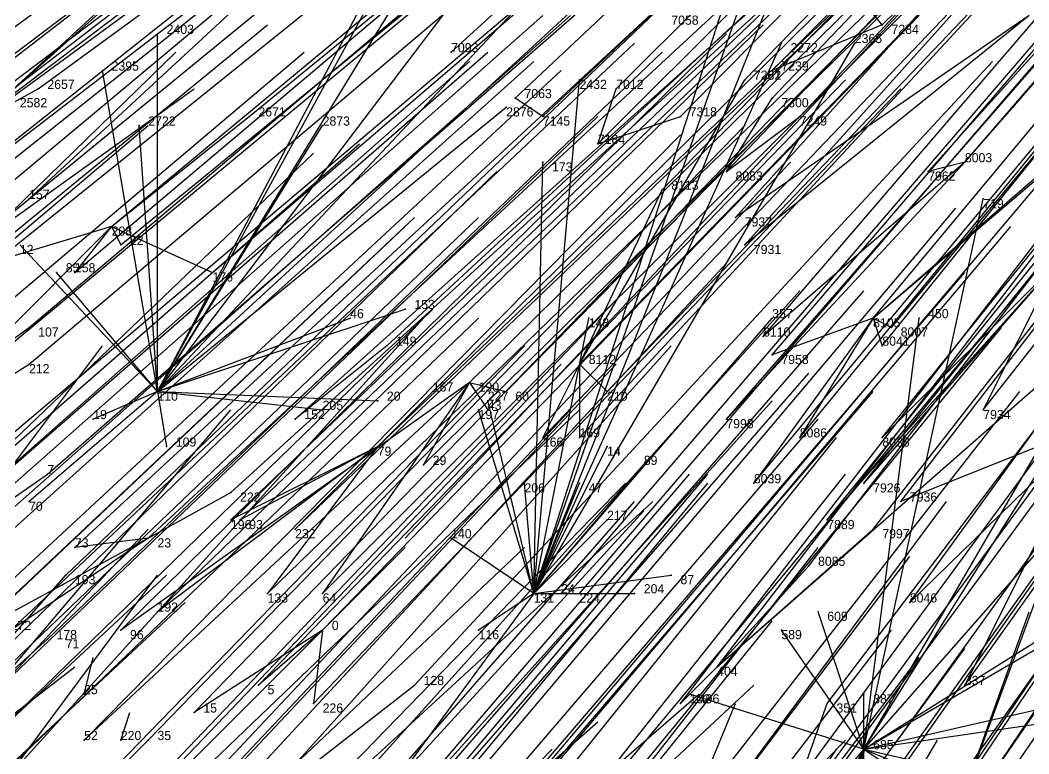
# Model space of a CAD drawing. Extents: x -0.5 to 0.59, y -0.5 to 0.59.
# Drawn here: x -0.319 to -0.209, y -0.3135 to -0.2335 of the extents above; entities that cross this region are included whole.
import ezdxf

# ---------------------------------------------------------------- set-up
doc = ezdxf.new("R2010")
doc.units = 0
for name, color, linetype in [('Facilities', 3, 'CONTINUOUS'), ('Facilities_lines', 3, 'CONTINUOUS'), ('Normals', 1, 'CONTINUOUS'), ('Source_points', 5, 'CONTINUOUS'), ('Text', 3, 'CONTINUOUS')]:
    doc.layers.add(name, color=color, linetype=linetype)

msp = doc.modelspace()

# ---------------------------------------------------------------- linework, layer by layer
at = {"layer": 'Facilities', "color": 3}
for p in [(-0.225, -0.234, -0.812), (-0.272, -0.237, -0.902), (-0.262, -0.244, -0.895), (-0.256, -0.247, -0.889), (-0.216, -0.249, -0.824), (-0.242, -0.25, -0.87), (-0.309, -0.256, -1.004), (-0.226, -0.266, -0.873), (-0.279, -0.269, -0.968), (-0.258, -0.271, -0.935), (-0.27, -0.273, -0.96), (-0.304, -0.274, -1.25), (-0.28, -0.28, -0.991), (-0.305, -0.29, -1.052), (-0.263, -0.296, -1.25), (-0.26, -0.296, -0.985), (-0.286, -0.3, -1.036), (-0.314, -0.301, -1.25), (-0.243, -0.304, -0.974), (-0.312, -0.307, -1.25), (-0.308, -0.312, -1.25), (-0.227, -0.313, -1.25)]:
    msp.add_point(p, dxfattribs=at)
at = {"layer": 'Facilities_lines', "color": 3}
for p, q in [((-0.263, -0.296, -1.25), (-0.233, -0.203, -1.25)), ((-0.263, -0.296, -1.25), (-0.226, -0.203, -1.25)), ((-0.304, -0.274, -1.25), (-0.268, -0.208, -1.25)), ((-0.304, -0.274, -1.25), (-0.257, -0.212, -1.25)), ((-0.216, -0.249, -0.824), (-0.185, -0.213, -0.705)), ((-0.263, -0.296, -1.25), (-0.236, -0.219, -1.25)), ((-0.304, -0.274, -1.25), (-0.271, -0.22, -1.25)), ((-0.323, -0.244, -1.012), (-0.299, -0.222, -0.931)), ((-0.304, -0.274, -1.25), (-0.276, -0.221, -1.25)), ((-0.323, -0.244, -1.012), (-0.304, -0.227, -0.949)), ((-0.304, -0.274, -1.25), (-0.26, -0.227, -1.25)), ((-0.291, -0.228, -0.923), (-0.318, -0.253, -1.016)), ((-0.304, -0.274, -1.25), (-0.254, -0.228, -1.25)), ((-0.225, -0.234, -0.812), (-0.23, -0.228, -0.811)), ((-0.209, -0.233, -0.782), (-0.241, -0.255, -0.877)), ((-0.209, -0.233, -0.782), (-0.24, -0.258, -0.881)), ((-0.225, -0.234, -0.812), (-0.237, -0.239, -0.841)), ((-0.304, -0.274, -1.25), (-0.304, -0.235, -1.25)), ((-0.263, -0.296, -1.25), (-0.236, -0.236, -1.25)), ((-0.263, -0.296, -1.25), (-0.228, -0.236, -1.25)), ((-0.304, -0.274, -1.25), (-0.31, -0.239, -1.25)), ((-0.263, -0.296, -1.25), (-0.258, -0.24, -1.25)), ((-0.258, -0.271, -0.935), (-0.24, -0.24, -0.848)), ((-0.258, -0.271, -0.935), (-0.24, -0.24, -0.848)), ((-0.226, -0.266, -0.873), (-0.196, -0.24, -0.775)), ((-0.361, -0.265, -1.12), (-0.317, -0.241, -0.995)), ((-0.256, -0.247, -0.889), (-0.254, -0.241, -0.875)), ((-0.262, -0.244, -0.895), (-0.265, -0.242, -0.896)), ((-0.242, -0.25, -0.87), (-0.237, -0.242, -0.847)), ((-0.309, -0.256, -1.004), (-0.294, -0.244, -0.955)), ((-0.304, -0.274, -1.25), (-0.266, -0.243, -1.25)), ((-0.256, -0.247, -0.889), (-0.247, -0.244, -0.867)), ((-0.242, -0.25, -0.87), (-0.234, -0.244, -0.846)), ((-0.226, -0.266, -0.873), (-0.199, -0.243, -0.784)), ((-0.304, -0.274, -1.25), (-0.306, -0.245, -1.25)), ((-0.304, -0.274, -1.25), (-0.286, -0.245, -1.25)), ((-0.263, -0.296, -1.25), (-0.262, -0.249, -1.25)), ((-0.216, -0.249, -0.824), (-0.242, -0.277, -0.92)), ((-0.216, -0.249, -0.824), (-0.238, -0.268, -0.896)), ((-0.216, -0.249, -0.824), (-0.22, -0.25, -0.833)), ((-0.258, -0.271, -0.935), (-0.249, -0.252, -0.885)), ((-0.227, -0.313, -1.25), (-0.214, -0.253, -1.25)), ((-0.309, -0.256, -1.004), (-0.331, -0.278, -1.081)), ((-0.309, -0.256, -1.004), (-0.329, -0.262, -1.052)), ((-0.309, -0.256, -1.004), (-0.313, -0.261, -1.019)), ((-0.309, -0.256, -1.004), (-0.308, -0.258, -1.004)), ((-0.309, -0.256, -1.004), (-0.298, -0.261, -0.992)), ((-0.304, -0.274, -1.25), (-0.319, -0.258, -1.25)), ((-0.182, -0.258, -0.789), (-0.222, -0.297, -0.927)), ((-0.206, -0.26, -0.829), (-0.231, -0.288, -0.924)), ((-0.206, -0.26, -0.829), (-0.227, -0.284, -0.908)), ((-0.206, -0.26, -0.829), (-0.225, -0.279, -0.896)), ((-0.206, -0.26, -0.829), (-0.214, -0.276, -0.874)), ((-0.304, -0.274, -1.25), (-0.315, -0.261, -1.25)), ((-0.243, -0.304, -0.974), (-0.194, -0.261, -0.811)), ((-0.227, -0.313, -1.25), (-0.195, -0.262, -1.25)), ((-0.304, -0.274, -1.25), (-0.277, -0.265, -1.25)), ((-0.304, -0.274, -1.25), (-0.283, -0.266, -1.25)), ((-0.263, -0.296, -1.25), (-0.257, -0.266, -1.25)), ((-0.263, -0.296, -1.25), (-0.237, -0.266, -1.25)), ((-0.226, -0.266, -0.873), (-0.239, -0.284, -0.929)), ((-0.226, -0.266, -0.873), (-0.237, -0.27, -0.898)), ((-0.226, -0.266, -0.873), (-0.234, -0.279, -0.91)), ((-0.227, -0.313, -1.25), (-0.221, -0.266, -1.25)), ((-0.226, -0.266, -0.873), (-0.224, -0.267, -0.871)), ((-0.226, -0.266, -0.873), (-0.225, -0.269, -0.877)), ((-0.359, -0.297, -1.164), (-0.318, -0.267, -1.038)), ((-0.279, -0.269, -0.968), (-0.289, -0.277, -1)), ((-0.227, -0.313, -1.25), (-0.202, -0.27, -1.25)), ((-0.359, -0.297, -1.164), (-0.318, -0.271, -1.046)), ((-0.258, -0.271, -0.935), (-0.262, -0.279, -0.957)), ((-0.258, -0.271, -0.935), (-0.255, -0.274, -0.937)), ((-0.258, -0.271, -0.935), (-0.258, -0.279, -0.95)), ((-0.227, -0.313, -1.25), (-0.191, -0.272, -1.25)), ((-0.27, -0.273, -0.96), (-0.312, -0.312, -1.103)), ((-0.27, -0.273, -0.96), (-0.308, -0.3, -1.075)), ((-0.27, -0.273, -0.96), (-0.286, -0.296, -1.03)), ((-0.27, -0.273, -0.96), (-0.275, -0.282, -0.984)), ((-0.27, -0.273, -0.96), (-0.268, -0.276, -0.962)), ((-0.27, -0.273, -0.96), (-0.266, -0.274, -0.955)), ((-0.304, -0.274, -1.25), (-0.318, -0.286, -1.25)), ((-0.304, -0.274, -1.25), (-0.311, -0.277, -1.25)), ((-0.304, -0.274, -1.25), (-0.28, -0.275, -1.25)), ((-0.304, -0.274, -1.25), (-0.303, -0.28, -1.25)), ((-0.304, -0.274, -1.25), (-0.286, -0.276, -1.25)), ((-0.28, -0.28, -0.991), (-0.274, -0.274, -0.968)), ((-0.263, -0.296, -1.25), (-0.268, -0.275, -1.25)), ((-0.263, -0.296, -1.25), (-0.269, -0.276, -1.25)), ((-0.28, -0.28, -0.991), (-0.304, -0.298, -1.065)), ((-0.28, -0.28, -0.991), (-0.296, -0.288, -1.034)), ((-0.28, -0.28, -0.991), (-0.295, -0.288, -1.031)), ((-0.28, -0.28, -0.991), (-0.292, -0.296, -1.041)), ((-0.28, -0.28, -0.991), (-0.289, -0.289, -1.022)), ((-0.263, -0.296, -1.25), (-0.255, -0.28, -1.25)), ((-0.208, -0.28, -0.871), (-0.223, -0.286, -0.905)), ((-0.263, -0.296, -1.25), (-0.251, -0.282, -1.25)), ((-0.339, -0.299, -1.131), (-0.316, -0.283, -1.06)), ((-0.263, -0.296, -1.25), (-0.264, -0.284, -1.25)), ((-0.263, -0.296, -1.25), (-0.258, -0.284, -1.25)), ((-0.205, -0.284, -0.875), (-0.216, -0.306, -0.936)), ((-0.305, -0.29, -1.052), (-0.296, -0.285, -1.028)), ((-0.227, -0.313, -1.25), (-0.184, -0.286, -1.25)), ((-0.263, -0.296, -1.25), (-0.255, -0.288, -1.25)), ((-0.243, -0.304, -0.974), (-0.226, -0.289, -0.917)), ((-0.305, -0.29, -1.052), (-0.329, -0.303, -1.117)), ((-0.305, -0.29, -1.052), (-0.32, -0.3, -1.096)), ((-0.305, -0.29, -1.052), (-0.313, -0.291, -1.069)), ((-0.263, -0.296, -1.25), (-0.272, -0.29, -1.25)), ((-0.227, -0.313, -1.25), (-0.191, -0.292, -1.25)), ((-0.243, -0.304, -0.974), (-0.233, -0.293, -0.935)), ((-0.336, -0.319, -1.157), (-0.314, -0.294, -1.075)), ((-0.263, -0.296, -1.25), (-0.248, -0.294, -1.25)), ((-0.263, -0.296, -1.25), (-0.285, -0.326, -1.25)), ((-0.263, -0.296, -1.25), (-0.269, -0.3, -1.25)), ((-0.263, -0.296, -1.25), (-0.252, -0.296, -1.25)), ((-0.26, -0.296, -0.985), (-0.258, -0.296, -0.982)), ((-0.218, -0.323, -0.974), (-0.208, -0.296, -0.906)), ((-0.227, -0.313, -1.25), (-0.232, -0.298, -1.25)), ((-0.227, -0.313, -1.25), (-0.166, -0.299, -1.25)), ((-0.218, -0.323, -0.974), (-0.209, -0.298, -0.91)), ((-0.286, -0.3, -1.036), (-0.3, -0.309, -1.076)), ((-0.286, -0.3, -1.036), (-0.293, -0.306, -1.06)), ((-0.286, -0.3, -1.036), (-0.287, -0.308, -1.053)), ((-0.227, -0.313, -1.25), (-0.236, -0.3, -1.25)), ((-0.336, -0.319, -1.157), (-0.316, -0.301, -1.09)), ((-0.243, -0.304, -0.974), (-0.247, -0.308, -0.987)), ((-0.317, -0.338, -1.16), (-0.276, -0.306, -1.03)), ((-0.227, -0.313, -1.25), (-0.246, -0.307, -1.25)), ((-0.227, -0.313, -1.25), (-0.186, -0.307, -1.25)), ((-0.227, -0.313, -1.25), (-0.227, -0.307, -1.25)), ((-0.236, -0.322, -0.998), (-0.231, -0.308, -0.963)), ((-0.329, -0.336, -1.176), (-0.305, -0.312, -1.09)), ((-0.227, -0.313, -1.25), (-0.24, -0.328, -1.25)), ((-0.227, -0.313, -1.25), (-0.238, -0.347, -1.25)), ((-0.227, -0.313, -1.25), (-0.238, -0.341, -1.25)), ((-0.227, -0.313, -1.25), (-0.233, -0.354, -1.25)), ((-0.227, -0.313, -1.25), (-0.231, -0.32, -1.25)), ((-0.227, -0.313, -1.25), (-0.229, -0.355, -1.25)), ((-0.227, -0.313, -1.25), (-0.183, -0.323, -1.25)), ((-0.227, -0.313, -1.25), (-0.218, -0.319, -1.25)), ((-0.227, -0.313, -1.25), (-0.188, -0.329, -1.25))]:
    msp.add_line(p, q, dxfattribs=at)
at = {"layer": 'Normals', "color": 1}
for p, q in [((-0.225, -0.234, -0.812), (-0.159, -0.169, -0.849)), ((-0.24, -0.24, -0.848), (-0.175, -0.173, -0.885)), ((-0.24, -0.24, -0.848), (-0.175, -0.173, -0.885)), ((-0.237, -0.239, -0.841), (-0.172, -0.173, -0.878)), ((-0.272, -0.237, -0.902), (-0.203, -0.174, -0.938)), ((-0.254, -0.241, -0.875), (-0.188, -0.175, -0.911)), ((-0.237, -0.242, -0.847), (-0.173, -0.175, -0.884)), ((-0.234, -0.244, -0.846), (-0.17, -0.176, -0.883)), ((-0.265, -0.242, -0.896), (-0.197, -0.178, -0.933)), ((-0.247, -0.244, -0.867), (-0.181, -0.177, -0.903)), ((-0.216, -0.249, -0.824), (-0.155, -0.179, -0.861)), ((-0.262, -0.244, -0.895), (-0.194, -0.18, -0.932)), ((-0.256, -0.247, -0.889), (-0.19, -0.181, -0.925)), ((-0.22, -0.25, -0.833), (-0.158, -0.181, -0.87)), ((-0.242, -0.25, -0.87), (-0.178, -0.183, -0.907)), ((-0.294, -0.244, -0.955), (-0.222, -0.185, -0.992)), ((-0.249, -0.252, -0.885), (-0.184, -0.185, -0.922)), ((-0.326, -0.242, -1.016), (-0.252, -0.186, -1.052)), ((-0.317, -0.241, -0.995), (-0.242, -0.186, -1.032)), ((-0.241, -0.255, -0.877), (-0.179, -0.186, -0.915)), ((-0.32, -0.242, -1.002), (-0.245, -0.187, -1.04)), ((-0.323, -0.244, -1.012), (-0.249, -0.188, -1.049)), ((-0.24, -0.258, -0.881), (-0.178, -0.189, -0.919)), ((-0.33, -0.248, -1.032), (-0.256, -0.192, -1.069)), ((-0.318, -0.253, -1.016), (-0.246, -0.194, -1.053)), ((-0.226, -0.266, -0.873), (-0.167, -0.195, -0.911)), ((-0.224, -0.267, -0.871), (-0.165, -0.196, -0.908)), ((-0.309, -0.256, -1.004), (-0.238, -0.197, -1.042)), ((-0.225, -0.269, -0.877), (-0.167, -0.197, -0.914)), ((-0.33, -0.255, -1.042), (-0.256, -0.198, -1.079)), ((-0.238, -0.268, -0.896), (-0.178, -0.198, -0.934)), ((-0.308, -0.258, -1.004), (-0.236, -0.199, -1.041)), ((-0.237, -0.27, -0.898), (-0.177, -0.2, -0.936)), ((-0.313, -0.261, -1.019), (-0.242, -0.201, -1.057)), ((-0.298, -0.261, -0.992), (-0.228, -0.201, -1.03)), ((-0.334, -0.26, -1.058), (-0.261, -0.202, -1.095)), ((-0.329, -0.262, -1.052), (-0.257, -0.203, -1.089)), ((-0.214, -0.276, -0.874), (-0.157, -0.203, -0.912)), ((-0.35, -0.261, -1.09), (-0.276, -0.204, -1.126)), ((-0.258, -0.271, -0.935), (-0.193, -0.204, -0.972)), ((-0.279, -0.269, -0.968), (-0.211, -0.206, -1.006)), ((-0.318, -0.267, -1.038), (-0.247, -0.207, -1.075)), ((-0.255, -0.274, -0.937), (-0.191, -0.207, -0.974)), ((-0.242, -0.277, -0.92), (-0.181, -0.207, -0.958)), ((-0.234, -0.279, -0.91), (-0.175, -0.207, -0.948)), ((-0.225, -0.279, -0.896), (-0.167, -0.207, -0.934)), ((-0.27, -0.273, -0.96), (-0.204, -0.208, -0.997)), ((-0.266, -0.274, -0.955), (-0.201, -0.208, -0.992)), ((-0.274, -0.274, -0.968), (-0.208, -0.209, -1.006)), ((-0.361, -0.265, -1.12), (-0.287, -0.21, -1.158)), ((-0.318, -0.271, -1.046), (-0.247, -0.211, -1.083)), ((-0.268, -0.276, -0.962), (-0.203, -0.21, -0.999)), ((-0.258, -0.279, -0.95), (-0.195, -0.211, -0.987)), ((-0.349, -0.27, -1.102), (-0.276, -0.212, -1.139)), ((-0.262, -0.279, -0.957), (-0.198, -0.212, -0.994)), ((-0.227, -0.284, -0.908), (-0.169, -0.212, -0.946)), ((-0.223, -0.286, -0.905), (-0.166, -0.212, -0.943)), ((-0.239, -0.284, -0.929), (-0.18, -0.213, -0.966)), ((-0.338, -0.273, -1.087), (-0.266, -0.215, -1.124)), ((-0.289, -0.277, -1), (-0.22, -0.215, -1.038)), ((-0.28, -0.28, -0.991), (-0.213, -0.216, -1.028)), ((-0.231, -0.288, -0.924), (-0.173, -0.216, -0.961)), ((-0.226, -0.289, -0.917), (-0.169, -0.216, -0.954)), ((-0.275, -0.282, -0.984), (-0.209, -0.217, -1.021)), ((-0.331, -0.278, -1.081), (-0.26, -0.219, -1.118)), ((-0.233, -0.293, -0.935), (-0.176, -0.219, -0.971)), ((-0.316, -0.283, -1.06), (-0.246, -0.222, -1.098)), ((-0.213, -0.222, -0.77), (-0.277, -0.29, -0.732)), ((-0.222, -0.297, -0.927), (-0.167, -0.221, -0.962)), ((-0.296, -0.285, -1.028), (-0.228, -0.223, -1.066)), ((-0.296, -0.288, -1.034), (-0.229, -0.224, -1.071)), ((-0.295, -0.288, -1.031), (-0.228, -0.224, -1.068)), ((-0.373, -0.282, -1.168), (-0.299, -0.225, -1.205)), ((-0.289, -0.289, -1.022), (-0.222, -0.225, -1.059)), ((-0.26, -0.296, -0.985), (-0.199, -0.225, -1.021)), ((-0.258, -0.296, -0.982), (-0.197, -0.225, -1.018)), ((-0.305, -0.29, -1.052), (-0.237, -0.227, -1.089)), ((-0.331, -0.288, -1.096), (-0.26, -0.228, -1.133)), ((-0.313, -0.291, -1.069), (-0.245, -0.228, -1.106)), ((-0.314, -0.294, -1.075), (-0.247, -0.23, -1.112)), ((-0.243, -0.304, -0.974), (-0.186, -0.23, -1.01)), ((-0.216, -0.306, -0.936), (-0.162, -0.23, -0.973)), ((-0.286, -0.296, -1.03), (-0.221, -0.231, -1.068)), ((-0.37, -0.293, -1.18), (-0.297, -0.232, -1.21)), ((-0.332, -0.295, -1.11), (-0.262, -0.233, -1.147)), ((-0.328, -0.294, -1.102), (-0.259, -0.233, -1.139)), ((-0.292, -0.296, -1.041), (-0.226, -0.232, -1.078)), ((-0.286, -0.3, -1.036), (-0.221, -0.233, -1.073)), ((-0.364, -0.293, -1.17), (-0.292, -0.234, -1.206)), ((-0.304, -0.298, -1.065), (-0.238, -0.234, -1.102)), ((-0.247, -0.308, -0.987), (-0.19, -0.234, -1.023)), ((-0.231, -0.308, -0.963), (-0.175, -0.234, -0.999)), ((-0.308, -0.3, -1.075), (-0.242, -0.235, -1.112)), ((-0.304, -0.235, -1.25), (-0.304, -0.235, -1.15)), ((-0.32, -0.3, -1.096), (-0.252, -0.236, -1.133)), ((-0.236, -0.236, -1.25), (-0.236, -0.236, -1.15)), ((-0.228, -0.236, -1.25), (-0.228, -0.236, -1.15)), ((-0.374, -0.307, -1.21), (-0.302, -0.237, -1.21)), ((-0.359, -0.297, -1.164), (-0.288, -0.237, -1.201)), ((-0.338, -0.298, -1.127), (-0.268, -0.237, -1.164)), ((-0.316, -0.301, -1.09), (-0.249, -0.237, -1.127)), ((-0.339, -0.299, -1.131), (-0.27, -0.238, -1.168)), ((-0.332, -0.3, -1.119), (-0.263, -0.238, -1.156)), ((-0.276, -0.306, -1.03), (-0.213, -0.238, -1.067)), ((-0.329, -0.303, -1.117), (-0.26, -0.239, -1.154)), ((-0.31, -0.239, -1.25), (-0.31, -0.239, -1.15)), ((-0.293, -0.306, -1.06), (-0.229, -0.24, -1.097)), ((-0.258, -0.24, -1.25), (-0.258, -0.24, -1.15)), ((-0.381, -0.299, -1.211), (-0.3, -0.241, -1.216)), ((-0.287, -0.308, -1.053), (-0.223, -0.241, -1.09)), ((-0.212, -0.317, -0.955), (-0.16, -0.241, -0.991)), ((-0.3, -0.309, -1.076), (-0.235, -0.242, -1.113)), ((-0.323, -0.308, -1.116), (-0.256, -0.244, -1.153)), ((-0.266, -0.243, -1.25), (-0.266, -0.243, -1.15)), ((-0.381, -0.309, -1.227), (-0.305, -0.245, -1.217)), ((-0.306, -0.245, -1.25), (-0.306, -0.245, -1.15)), ((-0.305, -0.312, -1.09), (-0.24, -0.245, -1.127)), ((-0.286, -0.245, -1.25), (-0.286, -0.245, -1.15)), ((-0.312, -0.312, -1.103), (-0.247, -0.246, -1.14)), ((-0.218, -0.323, -0.974), (-0.165, -0.246, -1.01)), ((-0.354, -0.31, -1.175), (-0.282, -0.247, -1.206)), ((-0.236, -0.322, -0.998), (-0.181, -0.247, -1.035)), ((-0.358, -0.316, -1.194), (-0.287, -0.248, -1.213)), ((-0.299, -0.317, -1.089), (-0.235, -0.249, -1.126)), ((-0.266, -0.32, -1.041), (-0.206, -0.249, -1.078)), ((-0.262, -0.249, -1.25), (-0.262, -0.249, -1.15)), ((-0.232, -0.324, -0.996), (-0.178, -0.249, -1.034)), ((-0.334, -0.315, -1.148), (-0.267, -0.25, -1.185)), ((-0.214, -0.253, -1.25), (-0.214, -0.253, -1.15)), ((-0.347, -0.322, -1.184), (-0.276, -0.255, -1.203)), ((-0.336, -0.319, -1.157), (-0.269, -0.255, -1.195)), ((-0.277, -0.325, -1.067), (-0.217, -0.254, -1.105)), ((-0.244, -0.33, -1.027), (-0.189, -0.255, -1.064)), ((-0.349, -0.324, -1.19), (-0.277, -0.256, -1.208)), ((-0.271, -0.327, -1.06), (-0.211, -0.256, -1.098)), ((-0.305, -0.328, -1.119), (-0.242, -0.26, -1.157)), ((-0.315, -0.261, -1.25), (-0.315, -0.261, -1.15)), ((-0.276, -0.331, -1.078), (-0.216, -0.261, -1.116)), ((-0.231, -0.339, -1.025), (-0.179, -0.262, -1.063)), ((-0.296, -0.332, -1.112), (-0.234, -0.263, -1.149)), ((-0.288, -0.333, -1.1), (-0.227, -0.263, -1.138)), ((-0.269, -0.334, -1.073), (-0.21, -0.263, -1.11)), ((-0.318, -0.331, -1.147), (-0.254, -0.264, -1.184)), ((-0.318, -0.331, -1.147), (-0.254, -0.264, -1.184)), ((-0.345, -0.334, -1.2), (-0.274, -0.265, -1.217)), ((-0.342, -0.34, -1.205), (-0.275, -0.266, -1.217)), ((-0.339, -0.333, -1.189), (-0.269, -0.266, -1.209)), ((-0.283, -0.266, -1.25), (-0.283, -0.266, -1.15)), ((-0.277, -0.265, -1.25), (-0.277, -0.265, -1.15)), ((-0.257, -0.266, -1.25), (-0.257, -0.266, -1.15)), ((-0.237, -0.266, -1.25), (-0.237, -0.266, -1.15)), ((-0.221, -0.266, -1.25), (-0.221, -0.266, -1.15)), ((-0.271, -0.339, -1.083), (-0.212, -0.267, -1.121)), ((-0.364, -0.341, -1.246), (-0.31, -0.269, -1.201)), ((-0.329, -0.336, -1.176), (-0.264, -0.269, -1.213)), ((-0.31, -0.338, -1.147), (-0.248, -0.269, -1.185)), ((-0.244, -0.345, -1.058), (-0.191, -0.27, -1.096)), ((-0.324, -0.338, -1.17), (-0.26, -0.271, -1.208)), ((-0.317, -0.338, -1.16), (-0.254, -0.271, -1.197)), ((-0.246, -0.347, -1.062), (-0.192, -0.271, -1.1)), ((-0.294, -0.342, -1.127), (-0.233, -0.272, -1.164)), ((-0.304, -0.274, -1.25), (-0.304, -0.274, -1.15)), ((-0.286, -0.344, -1.118), (-0.226, -0.274, -1.156)), ((-0.267, -0.347, -1.095), (-0.21, -0.274, -1.133)), ((-0.299, -0.344, -1.139), (-0.237, -0.275, -1.177)), ((-0.28, -0.275, -1.25), (-0.28, -0.275, -1.15)), ((-0.268, -0.275, -1.25), (-0.268, -0.275, -1.15)), ((-0.358, -0.349, -1.25), (-0.296, -0.276, -1.222)), ((-0.329, -0.344, -1.191), (-0.258, -0.276, -1.208)), ((-0.325, -0.346, -1.186), (-0.259, -0.276, -1.215)), ((-0.311, -0.277, -1.25), (-0.311, -0.277, -1.15)), ((-0.292, -0.347, -1.135), (-0.232, -0.277, -1.172)), ((-0.286, -0.276, -1.25), (-0.286, -0.276, -1.15)), ((-0.269, -0.276, -1.25), (-0.269, -0.276, -1.15)), ((-0.256, -0.351, -1.085), (-0.201, -0.276, -1.123)), ((-0.288, -0.351, -1.136), (-0.23, -0.279, -1.174)), ((-0.303, -0.28, -1.25), (-0.303, -0.28, -1.15)), ((-0.255, -0.28, -1.25), (-0.255, -0.28, -1.15)), ((-0.251, -0.282, -1.25), (-0.251, -0.282, -1.15)), ((-0.306, -0.353, -1.169), (-0.246, -0.283, -1.206)), ((-0.304, -0.354, -1.167), (-0.244, -0.283, -1.204)), ((-0.287, -0.356, -1.144), (-0.229, -0.283, -1.181)), ((-0.321, -0.354, -1.194), (-0.253, -0.284, -1.217)), ((-0.303, -0.355, -1.168), (-0.244, -0.284, -1.205)), ((-0.264, -0.284, -1.25), (-0.264, -0.284, -1.15)), ((-0.258, -0.284, -1.25), (-0.258, -0.284, -1.15)), ((-0.323, -0.353, -1.198), (-0.25, -0.286, -1.208)), ((-0.318, -0.286, -1.25), (-0.318, -0.286, -1.15)), ((-0.315, -0.358, -1.192), (-0.252, -0.286, -1.222)), ((-0.273, -0.36, -1.13), (-0.218, -0.286, -1.167)), ((-0.316, -0.358, -1.194), (-0.251, -0.287, -1.221)), ((-0.255, -0.288, -1.25), (-0.255, -0.288, -1.15)), ((-0.249, -0.365, -1.105), (-0.197, -0.288, -1.142)), ((-0.336, -0.322, -1.25), (-0.305, -0.289, -1.161)), ((-0.247, -0.366, -1.103), (-0.195, -0.289, -1.141)), ((-0.272, -0.29, -1.25), (-0.272, -0.29, -1.15)), ((-0.344, -0.358, -1.243), (-0.277, -0.291, -1.213)), ((-0.336, -0.359, -1.23), (-0.264, -0.291, -1.216)), ((-0.289, -0.364, -1.163), (-0.232, -0.291, -1.2)), ((-0.278, -0.366, -1.15), (-0.222, -0.292, -1.187)), ((-0.332, -0.321, -1.25), (-0.303, -0.294, -1.158)), ((-0.327, -0.325, -1.25), (-0.304, -0.294, -1.158)), ((-0.248, -0.294, -1.25), (-0.248, -0.294, -1.15)), ((-0.263, -0.296, -1.25), (-0.263, -0.296, -1.15)), ((-0.252, -0.296, -1.25), (-0.252, -0.296, -1.15)), ((-0.329, -0.323, -1.25), (-0.301, -0.297, -1.157)), ((-0.296, -0.372, -1.189), (-0.237, -0.299, -1.223)), ((-0.232, -0.298, -1.25), (-0.232, -0.298, -1.15)), ((-0.281, -0.374, -1.168), (-0.224, -0.3, -1.206)), ((-0.269, -0.3, -1.25), (-0.269, -0.3, -1.15)), ((-0.259, -0.376, -1.141), (-0.205, -0.3, -1.178)), ((-0.236, -0.3, -1.25), (-0.236, -0.3, -1.15)), ((-0.314, -0.301, -1.25), (-0.314, -0.301, -1.15)), ((-0.271, -0.377, -1.16), (-0.216, -0.302, -1.197)), ((-0.312, -0.307, -1.25), (-0.311, -0.303, -1.15)), ((-0.277, -0.377, -1.169), (-0.221, -0.303, -1.207)), ((-0.326, -0.314, -1.25), (-0.313, -0.304, -1.151)), ((-0.312, -0.374, -1.218), (-0.239, -0.306, -1.215)), ((-0.32, -0.372, -1.226), (-0.245, -0.307, -1.208)), ((-0.246, -0.307, -1.25), (-0.246, -0.307, -1.15)), ((-0.227, -0.307, -1.25), (-0.227, -0.307, -1.15)), ((-0.279, -0.4, -1.218), (-0.241, -0.308, -1.203)), ((-0.312, -0.359, -1.25), (-0.256, -0.31, -1.183)), ((-0.308, -0.312, -1.25), (-0.307, -0.309, -1.15)), ((-0.299, -0.383, -1.214), (-0.229, -0.312, -1.216)), ((-0.268, -0.395, -1.193), (-0.219, -0.312, -1.219)), ((-0.305, -0.358, -1.25), (-0.261, -0.313, -1.172)), ((-0.284, -0.396, -1.218), (-0.23, -0.313, -1.206)), ((-0.227, -0.313, -1.25), (-0.227, -0.313, -1.15))]:
    msp.add_line(p, q, dxfattribs=at)
at = {"layer": 'Source_points', "color": 5}
for p in [(-0.304, -0.235, -1.25), (-0.236, -0.236, -1.25), (-0.228, -0.236, -1.25), (-0.31, -0.239, -1.25), (-0.237, -0.239, -0.841), (-0.258, -0.24, -1.25), (-0.24, -0.24, -0.848), (-0.24, -0.24, -0.848), (-0.317, -0.241, -0.995), (-0.254, -0.241, -0.875), (-0.265, -0.242, -0.896), (-0.237, -0.242, -0.847), (-0.294, -0.244, -0.955), (-0.266, -0.243, -1.25), (-0.247, -0.244, -0.867), (-0.234, -0.244, -0.846), (-0.306, -0.245, -1.25), (-0.286, -0.245, -1.25), (-0.262, -0.249, -1.25), (-0.22, -0.25, -0.833), (-0.249, -0.252, -0.885), (-0.318, -0.253, -1.016), (-0.214, -0.253, -1.25), (-0.241, -0.255, -0.877), (-0.308, -0.258, -1.004), (-0.24, -0.258, -0.881), (-0.315, -0.261, -1.25), (-0.313, -0.261, -1.019), (-0.298, -0.261, -0.992), (-0.283, -0.266, -1.25), (-0.277, -0.265, -1.25), (-0.257, -0.266, -1.25), (-0.237, -0.266, -1.25), (-0.221, -0.266, -1.25), (-0.318, -0.267, -1.038), (-0.224, -0.267, -0.871), (-0.238, -0.268, -0.896), (-0.225, -0.269, -0.877), (-0.237, -0.27, -0.898), (-0.318, -0.271, -1.046), (-0.274, -0.274, -0.968), (-0.266, -0.274, -0.955), (-0.255, -0.274, -0.937), (-0.28, -0.275, -1.25), (-0.268, -0.275, -1.25), (-0.311, -0.277, -1.25), (-0.289, -0.277, -1), (-0.286, -0.276, -1.25), (-0.269, -0.276, -1.25), (-0.268, -0.276, -0.962), (-0.242, -0.277, -0.92), (-0.214, -0.276, -0.874), (-0.262, -0.279, -0.957), (-0.258, -0.279, -0.95), (-0.234, -0.279, -0.91), (-0.225, -0.279, -0.896), (-0.303, -0.28, -1.25), (-0.255, -0.28, -1.25), (-0.275, -0.282, -0.984), (-0.251, -0.282, -1.25), (-0.316, -0.283, -1.06), (-0.264, -0.284, -1.25), (-0.258, -0.284, -1.25), (-0.239, -0.284, -0.929), (-0.227, -0.284, -0.908), (-0.296, -0.285, -1.028), (-0.318, -0.286, -1.25), (-0.223, -0.286, -0.905), (-0.296, -0.288, -1.034), (-0.295, -0.288, -1.031), (-0.255, -0.288, -1.25), (-0.231, -0.288, -0.924), (-0.289, -0.289, -1.022), (-0.226, -0.289, -0.917), (-0.272, -0.29, -1.25), (-0.313, -0.291, -1.069), (-0.233, -0.293, -0.935), (-0.314, -0.294, -1.075), (-0.248, -0.294, -1.25), (-0.292, -0.296, -1.041), (-0.286, -0.296, -1.03), (-0.258, -0.296, -0.982), (-0.252, -0.296, -1.25), (-0.222, -0.297, -0.927), (-0.304, -0.298, -1.065), (-0.232, -0.298, -1.25), (-0.308, -0.3, -1.075), (-0.269, -0.3, -1.25), (-0.236, -0.3, -1.25), (-0.316, -0.301, -1.09), (-0.293, -0.306, -1.06), (-0.276, -0.306, -1.03), (-0.216, -0.306, -0.936), (-0.246, -0.307, -1.25), (-0.227, -0.307, -1.25), (-0.287, -0.308, -1.053), (-0.247, -0.308, -0.987), (-0.231, -0.308, -0.963), (-0.3, -0.309, -1.076), (-0.312, -0.312, -1.103), (-0.305, -0.312, -1.09)]:
    msp.add_point(p, dxfattribs=at)

# ---------------------------------------------------------------- texts
at = {"layer": 'Text', "color": 3}
for s, p in [('7058', (-0.248, -0.234, -0.852)), ('2403', (-0.303, -0.235, -1.25)), ('7284', (-0.224, -0.235, -0.812)), ('2365', (-0.228, -0.236, -1.25)), ('7093', (-0.272, -0.237, -0.902)), ('2272', (-0.235, -0.237, -1.25)), ('2395', (-0.309, -0.239, -1.25)), ('7239', (-0.236, -0.239, -0.841)), ('7262', (-0.239, -0.24, -0.848)), ('7281', (-0.239, -0.24, -0.848)), ('2657', (-0.316, -0.241, -0.995)), ('2432', (-0.258, -0.241, -1.25)), ('7012', (-0.254, -0.241, -0.875)), ('7063', (-0.264, -0.242, -0.896)), ('2582', (-0.319, -0.243, -1.002)), ('7300', (-0.236, -0.243, -0.847)), ('2722', (-0.305, -0.245, -1.25)), ('2671', (-0.293, -0.244, -0.955)), ('2873', (-0.286, -0.245, -1.25)), ('2876', (-0.266, -0.244, -1.25)), ('7145', (-0.262, -0.245, -0.895)), ('7318', (-0.246, -0.244, -0.867)), ('7249', (-0.234, -0.245, -0.846)), ('7184', (-0.256, -0.247, -0.889)), ('8003', (-0.216, -0.249, -0.824)), ('173', (-0.261, -0.25, -1.25)), ('8083', (-0.241, -0.251, -0.87)), ('7962', (-0.22, -0.251, -0.833)), ('8113', (-0.248, -0.252, -0.885)), ('157', (-0.318, -0.253, -1.016)), ('719', (-0.214, -0.254, -1.25)), ('7937', (-0.24, -0.256, -0.877)), ('208', (-0.309, -0.257, -1.004)), ('22', (-0.307, -0.258, -1.004)), ('12', (-0.319, -0.259, -1.25)), ('7931', (-0.239, -0.259, -0.881)), ('85', (-0.314, -0.261, -1.25)), ('158', (-0.313, -0.261, -1.019)), ('176', (-0.298, -0.262, -0.992)), ('153', (-0.276, -0.265, -1.25)), ('46', (-0.283, -0.266, -1.25)), ('148', (-0.257, -0.267, -1.25)), ('357', (-0.237, -0.266, -1.25)), ('8105', (-0.226, -0.267, -0.873)), ('450', (-0.22, -0.266, -1.25)), ('107', (-0.317, -0.268, -1.038)), ('8110', (-0.238, -0.268, -0.896)), ('8007', (-0.223, -0.268, -0.871)), ('149', (-0.278, -0.269, -0.968)), ('8041', (-0.225, -0.269, -0.877)), ('8112', (-0.257, -0.271, -0.935)), ('7958', (-0.236, -0.271, -0.898)), ('212', (-0.318, -0.272, -1.046)), ('167', (-0.274, -0.274, -0.968)), ('190', (-0.269, -0.274, -0.96)), ('110', (-0.304, -0.275, -1.25)), ('20', (-0.279, -0.275, -1.25)), ('227', (-0.268, -0.275, -1.25)), ('60', (-0.265, -0.275, -0.955)), ('210', (-0.255, -0.275, -0.937)), ('205', (-0.286, -0.276, -1.25)), ('43', (-0.268, -0.276, -0.962)), ('19', (-0.311, -0.277, -1.25)), ('152', (-0.288, -0.277, -1)), ('197', (-0.269, -0.277, -1.25)), ('7998', (-0.242, -0.278, -0.92)), ('7934', (-0.214, -0.277, -0.874)), ('169', (-0.258, -0.279, -0.95)), ('8086', (-0.234, -0.279, -0.91)), ('109', (-0.302, -0.28, -1.25)), ('166', (-0.262, -0.28, -0.957)), ('8038', (-0.225, -0.28, -0.896)), ('79', (-0.28, -0.281, -0.991)), ('14', (-0.255, -0.281, -1.25)), ('29', (-0.274, -0.282, -0.984)), ('89', (-0.251, -0.282, -1.25)), ('7', (-0.316, -0.283, -1.06)), ('8039', (-0.239, -0.284, -0.929)), ('206', (-0.264, -0.285, -1.25)), ('47', (-0.257, -0.285, -1.25)), ('7926', (-0.226, -0.285, -0.908)), ('222', (-0.295, -0.286, -1.028)), ('7936', (-0.222, -0.286, -0.905)), ('70', (-0.318, -0.287, -1.25)), ('196', (-0.296, -0.289, -1.034)), ('93', (-0.294, -0.289, -1.031)), ('217', (-0.255, -0.288, -1.25)), ('7889', (-0.231, -0.289, -0.924)), ('232', (-0.289, -0.29, -1.022)), ('140', (-0.272, -0.29, -1.25)), ('7997', (-0.225, -0.29, -0.917)), ('73', (-0.313, -0.291, -1.069)), ('23', (-0.304, -0.291, -1.052)), ('8085', (-0.232, -0.293, -0.935)), ('193', (-0.313, -0.295, -1.075)), ('87', (-0.247, -0.295, -1.25)), ('24', (-0.26, -0.296, -0.985)), ('204', (-0.251, -0.296, -1.25)), ('133', (-0.292, -0.297, -1.041)), ('64', (-0.286, -0.297, -1.03)), ('131', (-0.263, -0.297, -1.25)), ('224', (-0.258, -0.297, -0.982)), ('8046', (-0.222, -0.297, -0.927)), ('192', (-0.304, -0.298, -1.065)), ('172', (-0.32, -0.3, -1.096)), ('0', (-0.285, -0.3, -1.036)), ('609', (-0.231, -0.299, -1.25)), ('178', (-0.315, -0.301, -1.09)), ('96', (-0.307, -0.301, -1.075)), ('116', (-0.269, -0.301, -1.25)), ('589', (-0.236, -0.301, -1.25)), ('71', (-0.314, -0.302, -1.25)), ('404', (-0.243, -0.305, -0.974)), ('128', (-0.275, -0.306, -1.03)), ('337', (-0.216, -0.306, -0.936)), ('25', (-0.312, -0.307, -1.25)), ('5', (-0.292, -0.307, -1.06)), ('102', (-0.246, -0.308, -0.987)), ('496', (-0.245, -0.308, -1.25)), ('387', (-0.226, -0.308, -1.25)), ('15', (-0.299, -0.309, -1.076)), ('226', (-0.286, -0.309, -1.053)), ('351', (-0.23, -0.309, -0.963)), ('52', (-0.312, -0.312, -1.103)), ('220', (-0.308, -0.312, -1.25)), ('35', (-0.304, -0.312, -1.09)), ('685', (-0.226, -0.313, -1.25))]:
    msp.add_text(s, height=0.001, dxfattribs=at).set_placement(p)

doc.saveas('drawing.dxf')
